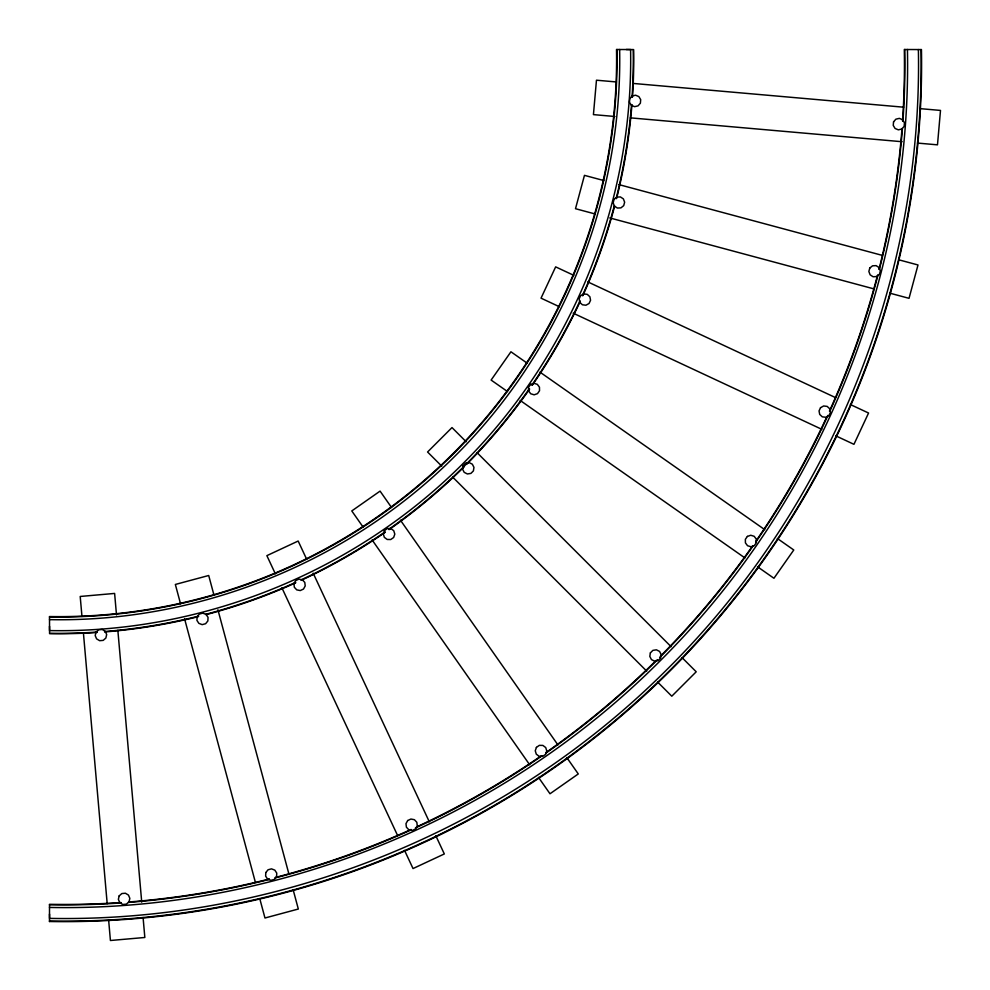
<?xml version="1.0" encoding="UTF-8"?>
<svg xmlns="http://www.w3.org/2000/svg" width="990" height="990" viewBox="0 0 990 990"><rect width="100%" height="100%" fill="white"/><g stroke="black" fill="none" stroke-linecap="round" stroke-linejoin="round"><path stroke-width="1.49" d="M619.641 49.5C622.574 199.708 562.023 349.557 455.536 455.536C349.557 562.023 199.708 622.574 49.5 619.641M907.446 49.5C911.864 275.529 820.735 501.014 660.503 660.491C501.014 820.735 275.529 911.864 49.5 907.446M918.386 49.55C922.804 278.438 830.486 506.732 668.238 668.238C506.732 830.486 278.438 922.804 49.55 918.386L49.512 914.067M49.5 921.108L49.574 921.517A857.488 857.488 0 0 0 921.455 49.574L904.316 49.5A840.522 840.522 0 0 1 902.546 120.99M626.262 49.512L630.581 49.55C633.526 202.616 571.787 355.274 463.283 463.283C355.274 571.787 202.616 633.526 49.55 630.581L49.512 626.262M616.423 81.96L596.463 80.202L593.431 114.617L614.939 116.498M633.315 83.445L903.635 107.192M920.539 108.677L940.5 110.422L937.481 144.837L917.507 143.08M630.296 117.847L902.15 141.731M603.813 180.551L584.459 175.354L575.499 208.704L594.854 213.902M618.713 184.548L882.263 255.371M898.635 259.764L918.002 264.974L909.03 298.324L889.676 293.127M609.741 217.911L873.304 288.721M573.804 275.356L555.65 266.867L541.035 298.163L559.189 306.64M587.775 281.878L835.04 397.374M850.398 404.551L868.564 413.028L853.949 444.324L835.783 435.835M573.161 313.162L821.811 429.314M527.348 363.293L510.939 351.784L491.114 380.073L507.536 391.57M539.983 372.141L764.726 529.638M777.36 538.486L793.77 549.995L773.945 578.271L757.536 566.775M520.158 400.418L744.913 557.927M466.166 441.75L451.997 427.569L427.569 451.997L441.75 466.166M477.069 452.653L671.133 646.705M682.036 657.607L696.205 671.789L671.789 696.205L657.607 682.036M452.653 477.069L646.705 671.133M391.57 507.536L380.073 491.114L351.784 510.939L363.293 527.348M400.418 520.158L557.927 744.913M566.775 757.536L578.271 773.945L549.995 793.77L538.486 777.36M372.141 539.983L529.638 764.726M306.64 559.189L298.163 541.035L266.867 555.65L275.356 573.804M313.162 573.161L429.314 821.811M435.835 835.783L444.324 853.949L413.028 868.564L404.551 850.398M281.878 587.775L397.374 835.04M213.902 594.854L208.704 575.499L175.354 584.459L180.551 603.813M217.911 609.741L288.721 873.304M293.127 889.676L298.324 909.03L264.974 918.002L259.764 898.635M184.548 618.713L255.371 882.263M116.498 614.939L114.617 593.431L80.202 596.463L81.96 616.423M117.847 630.296L141.731 902.15M143.08 917.507L144.837 937.481L110.422 940.5L108.677 920.539M83.445 633.315L107.192 903.635M49.5 921.517L49.5 904.316A840.522 840.522 0 0 0 120.99 902.546M633.649 49.574A574.485 574.485 0 0 1 632.486 96.971M631.942 104.631A574.485 574.485 0 0 1 616.584 198.569M614.666 206.007A574.485 574.485 0 0 1 582.813 295.713M580.251 301.294A574.485 574.485 0 0 1 532.261 385.271M529.638 389.058A574.485 574.485 0 0 1 466.55 464.384M464.384 466.55A574.485 574.485 0 0 1 389.058 529.638M385.271 532.261A574.485 574.485 0 0 1 301.294 580.251M295.713 582.813A574.485 574.485 0 0 1 206.007 614.666M198.569 616.584A574.485 574.485 0 0 1 104.631 631.942M96.971 632.486A574.485 574.485 0 0 1 49.574 633.649M616.956 49.5A557.914 557.914 0 0 1 49.5 616.956M632.09 96.946A574.076 574.076 0 0 0 633.241 49.562L616.51 49.5A557.506 557.506 0 0 1 49.5 616.547L49.562 633.303A574.076 574.076 0 0 0 96.946 632.09M631.533 104.606A574.076 574.076 0 0 1 616.188 198.47M614.283 205.908A574.076 574.076 0 0 1 582.442 295.54M579.88 301.133A574.076 574.076 0 0 1 531.927 385.036M529.304 388.822A574.076 574.076 0 0 1 388.822 529.304M385.036 531.927A574.076 574.076 0 0 1 301.133 579.88M295.54 582.442A574.076 574.076 0 0 1 205.908 614.283M198.47 616.188A574.076 574.076 0 0 1 104.606 631.533M904.761 49.5A840.918 840.918 0 0 1 902.942 121.028M902.397 128.601A840.918 840.918 0 0 1 879.392 269.428M877.895 275.319A840.918 840.918 0 0 1 829.818 411.271M827.925 415.416A840.918 840.918 0 0 1 755.778 542.013M753.18 545.762A840.918 840.918 0 0 1 659.662 657.509M657.509 659.662A840.918 840.918 0 0 1 545.762 753.18M542.013 755.778A840.918 840.918 0 0 1 415.416 827.925M411.271 829.818A840.918 840.918 0 0 1 275.319 877.895M269.428 879.392A840.918 840.918 0 0 1 128.601 902.397M121.028 902.942A840.918 840.918 0 0 1 49.5 904.761M901.989 128.576A840.522 840.522 0 0 1 879.009 269.329M877.499 275.208A840.522 840.522 0 0 1 829.447 411.098M826.91 416.629A840.522 840.522 0 0 1 756.31 540.54M751.979 546.777A840.522 840.522 0 0 1 660.441 656.147M656.147 660.441A840.522 840.522 0 0 1 546.777 751.979M540.54 756.31A840.522 840.522 0 0 1 416.629 826.91M411.11 829.447A840.522 840.522 0 0 1 275.208 877.499M269.329 879.009A840.522 840.522 0 0 1 128.576 901.989M921.047 49.562A857.093 857.093 0 0 1 49.562 921.047M197.109 616.832L196.923 620.384L198.866 623.366L202.183 624.64L205.623 623.712L207.863 620.953L208.049 617.401L206.106 614.419L202.777 613.144L199.349 614.072L197.109 616.832M265.815 872.549L265.629 876.101L267.572 879.083L270.889 880.357L274.329 879.429L276.569 876.657L276.755 873.106L274.812 870.123L271.483 868.861L268.055 869.777L265.815 872.549M629.788 98.691L629.479 102.23L631.311 105.274L634.578 106.673L638.043 105.868L640.382 103.183L640.691 99.644L638.859 96.587L635.592 95.201L632.127 96.005L629.788 98.691M893.549 121.857L893.24 125.396L895.071 128.453L898.351 129.839L901.816 129.034L904.155 126.361L904.464 122.809L902.633 119.765L899.353 118.367L895.888 119.171L893.549 121.857M463.147 465.659L462.59 469.173L464.199 472.341L467.379 473.963L470.894 473.406L473.406 470.894L473.963 467.379L472.341 464.199L469.173 462.59L465.659 463.147L463.147 465.659M650.368 652.893L649.811 656.407L651.432 659.575L654.6 661.184L658.115 660.627L660.627 658.115L661.184 654.6L659.575 651.432L656.407 649.811L652.893 650.368L650.368 652.893M96.005 632.127L95.201 635.592L96.587 638.859L99.644 640.691L103.183 640.382L105.868 638.043L106.673 634.578L105.274 631.311L102.23 629.479L98.691 629.788L96.005 632.127M119.171 895.888L118.367 899.353L119.765 902.633L122.809 904.464L126.349 904.155L129.034 901.816L129.839 898.351L128.453 895.071L125.396 893.24L121.857 893.549L119.171 895.888M614.072 199.349L613.144 202.777L614.419 206.106L617.401 208.049L620.953 207.863L623.712 205.623L624.64 202.183L623.366 198.866L620.384 196.923L616.832 197.109L614.072 199.349M869.777 268.055L868.861 271.483L870.123 274.812L873.106 276.755L876.657 276.569L879.429 274.329L880.357 270.889L879.083 267.572L876.101 265.629L872.549 265.815L869.777 268.055M384.454 530.566L383.291 533.932L384.343 537.335L387.177 539.463L390.741 539.525L393.649 537.483L394.812 534.13L393.76 530.727L390.926 528.586L387.362 528.524L384.454 530.566M536.407 747.401L535.256 750.766L536.295 754.17L539.142 756.31L542.693 756.36L545.601 754.318L546.765 750.965L545.725 747.561L542.879 745.421L539.327 745.359L536.407 747.401M580.635 295.639L579.138 298.856L579.806 302.358L582.417 304.784L585.944 305.217L589.05 303.497L590.56 300.267L589.879 296.777L587.28 294.352L583.754 293.919L580.635 295.639M820.537 407.694L819.039 410.924L819.708 414.414L822.306 416.839L825.846 417.273L828.952 415.553L830.462 412.335L829.781 408.833L827.182 406.407L823.655 405.974L820.537 407.694M295.639 580.635L293.919 583.754L294.352 587.28L296.777 589.879L300.267 590.56L303.497 589.05L305.217 585.944L304.784 582.417L302.358 579.806L298.856 579.138L295.639 580.635M407.694 820.537L405.974 823.655L406.407 827.182L408.833 829.781L412.335 830.462L415.553 828.952L417.273 825.846L416.839 822.306L414.414 819.708L410.924 819.039L407.694 820.537M530.566 384.454L528.524 387.362L528.586 390.926L530.727 393.76L534.13 394.812L537.483 393.649L539.525 390.741L539.463 387.177L537.335 384.343L533.932 383.291L530.566 384.454M747.401 536.407L745.359 539.327L745.421 542.879L747.561 545.725L750.965 546.765L754.318 545.601L756.36 542.693L756.31 539.142L754.17 536.295L750.766 535.256L747.401 536.407"/></g></svg>
